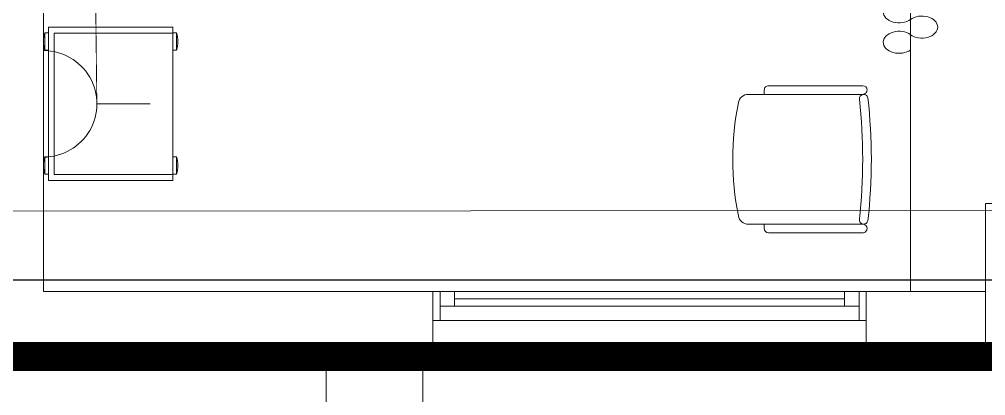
# Model space of a CAD drawing. Header units: metres. Extents: x 75097 to 220695, y -1557923 to -1361206.
# Drawn here: x 126368 to 129711, y -1441238 to -1439935 of the extents above; entities that cross this region are included whole.
import ezdxf

# ---------------------------------------------------------------- set-up
doc = ezdxf.new("R2010")
doc.units = ezdxf.units.M
doc.linetypes.add('DASHED2', pattern=[0.375, 0.25, -0.125])
doc.layers.get('0').update_dxf_attribs({"lineweight": 0})
for name, color, linetype, lineweight in [('A-100 - Copy$0$Aluminum', 8, 'Continuous', 0), ('A-100 - Copy$0$Medical Equipment and Furniture', 8, 'Continuous', 0), ('A-100 - Copy$0$Medical Equipment and Furniture1', 8, 'Continuous', 5), ('A-100 - Copy$0$Proj', 8, 'Continuous', 0), ('A-100 - Copy$0$Structure', 8, 'Continuous', 9), ('A-100 - Copy$0$Walls', 8, 'Continuous', 0)]:
    doc.layers.add(name, color=color, linetype=linetype, lineweight=lineweight)
doc.layers.add('A-100 - Copy$0$axes', color=8, linetype='Continuous')
doc.layers.add('E-POWR', color=7, linetype='Continuous', lineweight=9, true_color=0x4e7e3e)
doc.layers.add('EXF', color=7, linetype='Continuous', lineweight=0, true_color=0x4e7e3e)

# ---------------------------------------------------------------- blocks, each defined once
blk = doc.blocks.new('NORMAL SOCKET')
at = {"layer": 'E-POWR'}
for p, q in [((0, 307.7), (0, 615.4)), ((-307.7, 0), (307.7, 0))]:
    blk.add_line(p, q, dxfattribs=at)
blk.add_ellipse((0, 0), major_axis=(32.8, 305.9), ratio=1, start_param=4.81904, end_param=7.960633, dxfattribs=at)
blk = doc.blocks.new('GI-041_dwg__U120-3902841-GI-041')
at = {"layer": 'E-POWR', "flags": 128}
blk.add_lwpolyline([(-0.1145, 0), (0.1145, 0), (0.1145, 0.1572), (-0.1145, 0.1572)], close=True, dxfattribs=at)
blk.add_lwpolyline([(0.2354, 0.1613), (0.2354, 0.0786), (0.1145, 0.0786)], dxfattribs=at)
blk = doc.blocks.new('A-100 - Copy$0$HF10531-P')
at = {"layer": 'A-100 - Copy$0$Medical Equipment and Furniture1'}
for p, q in [((0.0791, 0.4424), (0.0191, 0.4424)), ((0.0191, 0.4424), (0.0191, 0.43)), ((0.0791, 0.4424), (0.0791, 0.43)), ((0.5086, 0.4424), (0.4486, 0.4424)), ((0.4486, 0.4424), (0.4486, 0.43)), ((0.5086, 0.4424), (0.5086, 0.43)), ((0.53, 0.43), (0, 0.43)), ((0, 0.43), (0, 0)), ((0.51, 0.41), (0.02, 0.41)), ((0.02, 0.41), (0.02, 0)), ((0.51, 0), (0.51, 0.41)), ((0.53, 0), (0.53, 0.43)), ((0, 0), (0.53, 0)), ((0.0191, -0.0124), (0.0191, 0)), ((0.0791, -0.0124), (0.0791, 0)), ((0.4486, -0.0124), (0.4486, 0)), ((0.5086, -0.0124), (0.5086, 0)), ((0.0791, -0.0124), (0.0191, -0.0124)), ((0.5086, -0.0124), (0.4486, -0.0124))]:
    blk.add_line(p, q, dxfattribs=at)
for points in [[(0.02, 0.41), (0.02, 0.41), (0.02, 0.41), (0.02, 0.41), (0.02, 0.41), (0.02, 0.41), (0.02, 0.41), (0.02, 0.41), (0.02, 0.41), (0.02, 0.41), (0.02, 0.41), (0.02, 0.41), (0.02, 0.41), (0.02, 0.41), (0.02, 0.41), (0.02, 0.41), (0.02, 0.41), (0.02, 0.41), (0.02, 0.41), (0.02, 0.41), (0.02, 0.41), (0.02, 0.41), (0.02, 0.41), (0.02, 0.41), (0.02, 0.41), (0.02, 0.41), (0.02, 0.41), (0.02, 0.41), (0.02, 0.41), (0.02, 0.41), (0.02, 0.41), (0.02, 0.41), (0.02, 0.41), (0.02, 0.41), (0.02, 0.41), (0.02, 0.41), (0.02, 0.41), (0.02, 0.41), (0.02, 0.41), (0.02, 0.41), (0.02, 0.41), (0.02, 0.41), (0.02, 0.41), (0.02, 0.41), (0.02, 0.41), (0.02, 0.41), (0.02, 0.41), (0.02, 0.41), (0.02, 0.41), (0.02, 0.41), (0.02, 0.41), (0.02, 0.41), (0.02, 0.41), (0.02, 0.41), (0.02, 0.41), (0.02, 0.41), (0.02, 0.41), (0.02, 0.41), (0.02, 0.41), (0.02, 0.41), (0.02, 0.41), (0.02, 0.41), (0.02, 0.41), (0.02, 0.41), (0.02, 0.41), (0.02, 0.41), (0.02, 0.41), (0.02, 0.41), (0.02, 0.41), (0.02, 0.41), (0.02, 0.41), (0.02, 0.41), (0.02, 0.41), (0.02, 0.41), (0.02, 0.41), (0.02, 0.41), (0.02, 0.41), (0.02, 0.41), (0.02, 0.41), (0.02, 0.41), (0.02, 0.41), (0.02, 0.41), (0.02, 0.41), (0.02, 0.41), (0.02, 0.41), (0.02, 0.41), (0.02, 0.41), (0.02, 0.41), (0.02, 0.41), (0.02, 0.41), (0.02, 0.41), (0.02, 0.41), (0.02, 0.41), (0.02, 0.41), (0.02, 0.41), (0.02, 0.41), (0.02, 0.41), (0.02, 0.41), (0.02, 0.41), (0.02, 0.41), (0.02, 0.41), (0.02, 0.41), (0.02, 0.41), (0.02, 0.41), (0.02, 0.41), (0.02, 0.41), (0.02, 0.41), (0.02, 0.41), (0.02, 0.41), (0.02, 0.41), (0.02, 0.41), (0.02, 0.41), (0.02, 0.41), (0.02, 0.41), (0.02, 0.41), (0.02, 0.41), (0.02, 0.41), (0.02, 0.41), (0.02, 0.41), (0.02, 0.41), (0.02, 0.41), (0.02, 0.41), (0.02, 0.41), (0.02, 0.41), (0.02, 0.41), (0.02, 0.41), (0.02, 0.41), (0.02, 0.41), (0.02, 0.41), (0.02, 0.41), (0.02, 0.41), (0.02, 0.41), (0.02, 0.41), (0.02, 0.41), (0.02, 0.41), (0.02, 0.41), (0.02, 0.41), (0.02, 0.41), (0.02, 0.41), (0.02, 0.41), (0.02, 0.41), (0.02, 0.41), (0.02, 0.41), (0.02, 0.41), (0.02, 0.41), (0.02, 0.41), (0.02, 0.41), (0.02, 0.41), (0.02, 0.41), (0.02, 0.41), (0.02, 0.41), (0.02, 0.41), (0.02, 0.41), (0.02, 0.41), (0.02, 0.41), (0.02, 0.41), (0.02, 0.41), (0.02, 0.41), (0.02, 0.41), (0.02, 0.41), (0.02, 0.41), (0.02, 0.41), (0.02, 0.41), (0.02, 0.41), (0.02, 0.41), (0.02, 0.41), (0.02, 0.41), (0.02, 0.41), (0.02, 0.41), (0.02, 0.41), (0.02, 0.41), (0.02, 0.41), (0.02, 0.41), (0.02, 0.41), (0.02, 0.41), (0.02, 0.41), (0.02, 0.41), (0.02, 0.41), (0.02, 0.41), (0.02, 0.41), (0.02, 0.41), (0.02, 0.41), (0.02, 0.41), (0.02, 0.41), (0.02, 0.41), (0.02, 0.41), (0.02, 0.41), (0.02, 0.41), (0.02, 0.41), (0.02, 0.41), (0.02, 0.41), (0.02, 0.41), (0.02, 0.41), (0.02, 0.41), (0.02, 0.41), (0.02, 0.41), (0.02, 0.41), (0.02, 0.41), (0.02, 0.41), (0.02, 0.41), (0.02, 0.41), (0.02, 0.41), (0.02, 0.41), (0.02, 0.41), (0.02, 0.41), (0.02, 0.41), (0.02, 0.41), (0.02, 0.41), (0.02, 0.41), (0.02, 0.41), (0.02, 0.41), (0.02, 0.41), (0.02, 0.41), (0.02, 0.41), (0.02, 0.41), (0.02, 0.41), (0.02, 0.41), (0.02, 0.41), (0.02, 0.41)], [(0.02, 0.41), (0.02, 0.41), (0.02, 0.41), (0.02, 0.41), (0.02, 0.41), (0.02, 0.41), (0.02, 0.41), (0.02, 0.41), (0.02, 0.41), (0.02, 0.41), (0.02, 0.41), (0.02, 0.41), (0.02, 0.41), (0.02, 0.41), (0.02, 0.41), (0.02, 0.41), (0.02, 0.41), (0.02, 0.41), (0.02, 0.41), (0.02, 0.41), (0.02, 0.41), (0.02, 0.41), (0.02, 0.41), (0.02, 0.41), (0.02, 0.41), (0.02, 0.41), (0.02, 0.41), (0.02, 0.41), (0.02, 0.41), (0.02, 0.41), (0.02, 0.41), (0.02, 0.41), (0.02, 0.41), (0.02, 0.41), (0.02, 0.41), (0.02, 0.41), (0.02, 0.41), (0.02, 0.41), (0.02, 0.41), (0.02, 0.41), (0.02, 0.41), (0.02, 0.41), (0.02, 0.41), (0.02, 0.41), (0.02, 0.41), (0.02, 0.41), (0.02, 0.41), (0.02, 0.41), (0.02, 0.41), (0.02, 0.41), (0.02, 0.41), (0.02, 0.41), (0.02, 0.41), (0.02, 0.41), (0.02, 0.41), (0.02, 0.41), (0.02, 0.41), (0.02, 0.41), (0.02, 0.41), (0.02, 0.41), (0.02, 0.41), (0.02, 0.41), (0.02, 0.41), (0.02, 0.41), (0.02, 0.41), (0.02, 0.41), (0.02, 0.41), (0.02, 0.41), (0.02, 0.41), (0.02, 0.41), (0.02, 0.41), (0.02, 0.41), (0.02, 0.41), (0.02, 0.41), (0.02, 0.41), (0.02, 0.41), (0.02, 0.41), (0.02, 0.41), (0.02, 0.41), (0.02, 0.41), (0.02, 0.41), (0.02, 0.41), (0.02, 0.41), (0.02, 0.41), (0.02, 0.41), (0.02, 0.41), (0.02, 0.41), (0.02, 0.41), (0.02, 0.41), (0.02, 0.41), (0.02, 0.41), (0.02, 0.41), (0.02, 0.41), (0.02, 0.41), (0.02, 0.41), (0.02, 0.41), (0.02, 0.41), (0.02, 0.41), (0.02, 0.41), (0.02, 0.41), (0.02, 0.41), (0.02, 0.41), (0.02, 0.41), (0.02, 0.41), (0.02, 0.41), (0.02, 0.41), (0.02, 0.41), (0.02, 0.41), (0.02, 0.41), (0.02, 0.41), (0.02, 0.41), (0.02, 0.41), (0.02, 0.41), (0.02, 0.41), (0.02, 0.41), (0.02, 0.41), (0.02, 0.41), (0.02, 0.41), (0.02, 0.41), (0.02, 0.41), (0.02, 0.41), (0.02, 0.41), (0.02, 0.41), (0.02, 0.41), (0.02, 0.41), (0.02, 0.41), (0.02, 0.41), (0.02, 0.41), (0.02, 0.41), (0.02, 0.41), (0.02, 0.41), (0.02, 0.41), (0.02, 0.41), (0.02, 0.41), (0.02, 0.41), (0.02, 0.41), (0.02, 0.41), (0.02, 0.41), (0.02, 0.41), (0.02, 0.41), (0.02, 0.41), (0.02, 0.41), (0.02, 0.41), (0.02, 0.41), (0.02, 0.41), (0.02, 0.41), (0.02, 0.41), (0.02, 0.41), (0.02, 0.41), (0.02, 0.41), (0.02, 0.41), (0.02, 0.41), (0.02, 0.41), (0.02, 0.41), (0.02, 0.41), (0.02, 0.41), (0.02, 0.41), (0.02, 0.41), (0.02, 0.41), (0.02, 0.41), (0.02, 0.41), (0.02, 0.41), (0.02, 0.41), (0.02, 0.41), (0.02, 0.41), (0.02, 0.41), (0.02, 0.41), (0.02, 0.41), (0.02, 0.41), (0.02, 0.41), (0.02, 0.41), (0.02, 0.41), (0.02, 0.41), (0.02, 0.41), (0.02, 0.41), (0.02, 0.41), (0.02, 0.41), (0.02, 0.41), (0.02, 0.41), (0.02, 0.41), (0.02, 0.41), (0.02, 0.41), (0.02, 0.41), (0.02, 0.41), (0.02, 0.41), (0.02, 0.41), (0.02, 0.41), (0.02, 0.41), (0.02, 0.41), (0.02, 0.41), (0.02, 0.41), (0.02, 0.41), (0.02, 0.41), (0.02, 0.41), (0.02, 0.41), (0.02, 0.41), (0.02, 0.41), (0.02, 0.41), (0.02, 0.41), (0.02, 0.41), (0.02, 0.41), (0.02, 0.41), (0.02, 0.41), (0.02, 0.41), (0.02, 0.41), (0.02, 0.41), (0.02, 0.41), (0.02, 0.41), (0.02, 0.41), (0.02, 0.41), (0.02, 0.41), (0.02, 0.41), (0.02, 0.41), (0.02, 0.41)], [(0.02, 0.41), (0.02, 0.41), (0.02, 0.41), (0.02, 0.41), (0.02, 0.41), (0.02, 0.41), (0.02, 0.41), (0.02, 0.41), (0.02, 0.41), (0.02, 0.41), (0.02, 0.41), (0.02, 0.41), (0.02, 0.41), (0.02, 0.41), (0.02, 0.41), (0.02, 0.41), (0.02, 0.41), (0.02, 0.41), (0.02, 0.41), (0.02, 0.41), (0.02, 0.41), (0.02, 0.41), (0.02, 0.41), (0.02, 0.41), (0.02, 0.41), (0.02, 0.41), (0.02, 0.41), (0.02, 0.41), (0.02, 0.41), (0.02, 0.41), (0.02, 0.41), (0.02, 0.41), (0.02, 0.41), (0.02, 0.41), (0.02, 0.41), (0.02, 0.41), (0.02, 0.41), (0.02, 0.41), (0.02, 0.41), (0.02, 0.41), (0.02, 0.41), (0.02, 0.41), (0.02, 0.41), (0.02, 0.41), (0.02, 0.41), (0.02, 0.41), (0.02, 0.41), (0.02, 0.41), (0.02, 0.41), (0.02, 0.41), (0.02, 0.41), (0.02, 0.41), (0.02, 0.41), (0.02, 0.41), (0.02, 0.41), (0.02, 0.41), (0.02, 0.41), (0.02, 0.41), (0.02, 0.41), (0.02, 0.41), (0.02, 0.41), (0.02, 0.41), (0.02, 0.41), (0.02, 0.41), (0.02, 0.41), (0.02, 0.41), (0.02, 0.41), (0.02, 0.41), (0.02, 0.41), (0.02, 0.41), (0.02, 0.41), (0.02, 0.41), (0.02, 0.41), (0.02, 0.41), (0.02, 0.41), (0.02, 0.41), (0.02, 0.41), (0.02, 0.41), (0.02, 0.41), (0.02, 0.41), (0.02, 0.41), (0.02, 0.41), (0.02, 0.41), (0.02, 0.41), (0.02, 0.41), (0.02, 0.41), (0.02, 0.41), (0.02, 0.41), (0.02, 0.41), (0.02, 0.41), (0.02, 0.41), (0.02, 0.41), (0.02, 0.41), (0.02, 0.41), (0.02, 0.41), (0.02, 0.41), (0.02, 0.41), (0.02, 0.41), (0.02, 0.41), (0.02, 0.41), (0.02, 0.41), (0.02, 0.41), (0.02, 0.41), (0.02, 0.41), (0.02, 0.41), (0.02, 0.41), (0.02, 0.41), (0.02, 0.41), (0.02, 0.41), (0.02, 0.41), (0.02, 0.41), (0.02, 0.41), (0.02, 0.41), (0.02, 0.41), (0.02, 0.41), (0.02, 0.41), (0.02, 0.41), (0.02, 0.41), (0.02, 0.41), (0.02, 0.41), (0.02, 0.41), (0.02, 0.41), (0.02, 0.41), (0.02, 0.41), (0.02, 0.41), (0.02, 0.41), (0.02, 0.41), (0.02, 0.41), (0.02, 0.41), (0.02, 0.41), (0.02, 0.41), (0.02, 0.41), (0.02, 0.41), (0.02, 0.41), (0.02, 0.41), (0.02, 0.41), (0.02, 0.41), (0.02, 0.41), (0.02, 0.41), (0.02, 0.41), (0.02, 0.41), (0.02, 0.41), (0.02, 0.41), (0.02, 0.41), (0.02, 0.41), (0.02, 0.41), (0.02, 0.41), (0.02, 0.41), (0.02, 0.41), (0.02, 0.41), (0.02, 0.41), (0.02, 0.41), (0.02, 0.41), (0.02, 0.41), (0.02, 0.41), (0.02, 0.41), (0.02, 0.41), (0.02, 0.41), (0.02, 0.41), (0.02, 0.41), (0.02, 0.41), (0.02, 0.41), (0.02, 0.41), (0.02, 0.41), (0.02, 0.41), (0.02, 0.41), (0.02, 0.41), (0.02, 0.41), (0.02, 0.41), (0.02, 0.41), (0.02, 0.41), (0.02, 0.41), (0.02, 0.41), (0.02, 0.41), (0.02, 0.41), (0.02, 0.41), (0.02, 0.41), (0.02, 0.41), (0.02, 0.41), (0.02, 0.41), (0.02, 0.41), (0.02, 0.41), (0.02, 0.41), (0.02, 0.41), (0.02, 0.41), (0.02, 0.41), (0.02, 0.41), (0.02, 0.41), (0.02, 0.41), (0.02, 0.41), (0.02, 0.41), (0.02, 0.41), (0.02, 0.41), (0.02, 0.41), (0.02, 0.41), (0.02, 0.41), (0.02, 0.41), (0.02, 0.41), (0.02, 0.41), (0.02, 0.41), (0.02, 0.41), (0.02, 0.41), (0.02, 0.41), (0.02, 0.41), (0.02, 0.41), (0.02, 0.41), (0.02, 0.41), (0.02, 0.41), (0.02, 0.41), (0.02, 0.41), (0.02, 0.41), (0.02, 0.41), (0.02, 0.41), (0.02, 0.41), (0.02, 0.41), (0.02, 0.41), (0.02, 0.41), (0.02, 0.41), (0.02, 0.41), (0.02, 0.41), (0.02, 0.41), (0.02, 0.41), (0.02, 0.41), (0.02, 0.41), (0.02, 0.41), (0.02, 0.41), (0.02, 0.41), (0.02, 0.41), (0.02, 0.41), (0.02, 0.41), (0.02, 0.41), (0.02, 0.41), (0.02, 0.41), (0.02, 0.41), (0.02, 0.41), (0.02, 0.41), (0.02, 0.41), (0.02, 0.41), (0.02, 0.41), (0.02, 0.41), (0.02, 0.41), (0.02, 0.41), (0.02, 0.41), (0.02, 0.41), (0.02, 0.41), (0.02, 0.41), (0.02, 0.41), (0.02, 0.41), (0.02, 0.41), (0.02, 0.41), (0.02, 0.41), (0.02, 0.41), (0.02, 0.41), (0.02, 0.41), (0.02, 0.41), (0.02, 0.41), (0.02, 0.41), (0.02, 0.41), (0.02, 0.41), (0.02, 0.41), (0.02, 0.41), (0.02, 0.41), (0.02, 0.41), (0.02, 0.41), (0.02, 0.41), (0.02, 0.41), (0.02, 0.41), (0.02, 0.41), (0.02, 0.41), (0.02, 0.41), (0.02, 0.41), (0.02, 0.41), (0.02, 0.41), (0.02, 0.41), (0.02, 0.41), (0.02, 0.41), (0.02, 0.41)]]:
    blk.add_lwpolyline(points, close=True, dxfattribs=at)
for points in [[(0.02, 0.41), (0.02, 0.41), (0.02, 0.41), (0.02, 0.41), (0.02, 0.41), (0.02, 0.41), (0.02, 0.41), (0.02, 0.41)], [(0.02, 0.41), (0.02, 0.41), (0.02, 0.41), (0.02, 0.41), (0.02, 0.41), (0.02, 0.41), (0.02, 0.41), (0.02, 0.41), (0.02, 0.41), (0.02, 0.41), (0.02, 0.41), (0.02, 0.41), (0.02, 0.41), (0.02, 0.41), (0.02, 0.41), (0.02, 0.41), (0.02, 0.41), (0.02, 0.41), (0.02, 0.41), (0.02, 0.41), (0.02, 0.41), (0.02, 0.41), (0.02, 0.41), (0.02, 0.41), (0.02, 0.41), (0.02, 0.41), (0.02, 0.41), (0.02, 0.41), (0.02, 0.41), (0.02, 0.41), (0.02, 0.41), (0.02, 0.41), (0.02, 0.41), (0.02, 0.41), (0.02, 0.41), (0.02, 0.41), (0.02, 0.41), (0.02, 0.41), (0.02, 0.41), (0.02, 0.41), (0.02, 0.41), (0.02, 0.41), (0.02, 0.41), (0.02, 0.41), (0.02, 0.41), (0.02, 0.41), (0.02, 0.41), (0.02, 0.41), (0.02, 0.41), (0.02, 0.41), (0.02, 0.41), (0.02, 0.41), (0.02, 0.41), (0.02, 0.41), (0.02, 0.41), (0.02, 0.41), (0.02, 0.41), (0.02, 0.41), (0.02, 0.41), (0.02, 0.41), (0.02, 0.41), (0.02, 0.41), (0.02, 0.41), (0.02, 0.41), (0.02, 0.41), (0.02, 0.41), (0.02, 0.41), (0.02, 0.41), (0.02, 0.41), (0.02, 0.41), (0.02, 0.41), (0.02, 0.41), (0.02, 0.41), (0.02, 0.41), (0.02, 0.41), (0.02, 0.41), (0.02, 0.41), (0.02, 0.41), (0.02, 0.41), (0.02, 0.41), (0.02, 0.41), (0.02, 0.41), (0.02, 0.41), (0.02, 0.41), (0.02, 0.41), (0.02, 0.41), (0.02, 0.41), (0.02, 0.41), (0.02, 0.41), (0.02, 0.41), (0.02, 0.41), (0.02, 0.41), (0.02, 0.41), (0.02, 0.41), (0.02, 0.41), (0.02, 0.41), (0.02, 0.41), (0.02, 0.41), (0.02, 0.41), (0.02, 0.41), (0.02, 0.41), (0.02, 0.41), (0.02, 0.41), (0.02, 0.41), (0.02, 0.41), (0.02, 0.41), (0.02, 0.41), (0.02, 0.41), (0.02, 0.41), (0.02, 0.41), (0.02, 0.41)], [(0.02, 0.41), (0.02, 0.41), (0.02, 0.41), (0.02, 0.41), (0.02, 0.41), (0.02, 0.41), (0.02, 0.41), (0.02, 0.41), (0.02, 0.41), (0.02, 0.41), (0.02, 0.41), (0.02, 0.41), (0.02, 0.41), (0.02, 0.41), (0.02, 0.41), (0.02, 0.41), (0.02, 0.41)], [(0.02, 0.41), (0.02, 0.41), (0.02, 0.41), (0.02, 0.41), (0.02, 0.41), (0.02, 0.41), (0.02, 0.41)], [(0.02, 0.41), (0.02, 0.41), (0.02, 0.41), (0.02, 0.41), (0.02, 0.41), (0.02, 0.41), (0.02, 0.41), (0.02, 0.41), (0.02, 0.41), (0.02, 0.41), (0.02, 0.41), (0.02, 0.41)], [(0.02, 0.41), (0.02, 0.41), (0.02, 0.41), (0.02, 0.41), (0.02, 0.41), (0.02, 0.41), (0.02, 0.41), (0.02, 0.41), (0.02, 0.41), (0.02, 0.41), (0.02, 0.41), (0.02, 0.41), (0.02, 0.41), (0.02, 0.41), (0.02, 0.41), (0.02, 0.41), (0.02, 0.41), (0.02, 0.41), (0.02, 0.41), (0.02, 0.41), (0.02, 0.41), (0.02, 0.41), (0.02, 0.41), (0.02, 0.41), (0.02, 0.41), (0.02, 0.41), (0.02, 0.41), (0.02, 0.41), (0.02, 0.41), (0.02, 0.41), (0.02, 0.41), (0.02, 0.41), (0.02, 0.41), (0.02, 0.41), (0.02, 0.41), (0.02, 0.41), (0.02, 0.41), (0.02, 0.41), (0.02, 0.41), (0.02, 0.41), (0.02, 0.41), (0.02, 0.41), (0.02, 0.41), (0.02, 0.41), (0.02, 0.41), (0.02, 0.41), (0.02, 0.41), (0.02, 0.41), (0.02, 0.41), (0.02, 0.41), (0.02, 0.41), (0.02, 0.41), (0.02, 0.41), (0.02, 0.41), (0.02, 0.41), (0.02, 0.41), (0.02, 0.41), (0.02, 0.41), (0.02, 0.41), (0.02, 0.41), (0.02, 0.41), (0.02, 0.41), (0.02, 0.41), (0.02, 0.41), (0.02, 0.41), (0.02, 0.41), (0.02, 0.41), (0.02, 0.41), (0.02, 0.41), (0.02, 0.41), (0.02, 0.41), (0.02, 0.41), (0.02, 0.41), (0.02, 0.41), (0.02, 0.41), (0.02, 0.41), (0.02, 0.41), (0.02, 0.41), (0.02, 0.41), (0.02, 0.41), (0.02, 0.41), (0.02, 0.41), (0.02, 0.41), (0.02, 0.41), (0.02, 0.41), (0.02, 0.41), (0.02, 0.41), (0.02, 0.41), (0.02, 0.41)], [(0.02, 0.41), (0.02, 0.41), (0.02, 0.41), (0.02, 0.41), (0.02, 0.41), (0.02, 0.41), (0.02, 0.41), (0.02, 0.41), (0.02, 0.41), (0.02, 0.41), (0.02, 0.41), (0.02, 0.41), (0.02, 0.41), (0.02, 0.41), (0.02, 0.41), (0.02, 0.41), (0.02, 0.41), (0.02, 0.41), (0.02, 0.41), (0.02, 0.41), (0.02, 0.41), (0.02, 0.41), (0.02, 0.41), (0.02, 0.41), (0.02, 0.41), (0.02, 0.41), (0.02, 0.41), (0.02, 0.41), (0.02, 0.41), (0.02, 0.41), (0.02, 0.41), (0.02, 0.41), (0.02, 0.41), (0.02, 0.41), (0.02, 0.41), (0.02, 0.41), (0.02, 0.41), (0.02, 0.41), (0.02, 0.41), (0.02, 0.41), (0.02, 0.41), (0.02, 0.41), (0.02, 0.41), (0.02, 0.41), (0.02, 0.41), (0.02, 0.41), (0.02, 0.41), (0.02, 0.41), (0.02, 0.41), (0.02, 0.41), (0.02, 0.41), (0.02, 0.41), (0.02, 0.41), (0.02, 0.41)], [(0.02, 0.41), (0.02, 0.41), (0.02, 0.41), (0.02, 0.41), (0.02, 0.41), (0.02, 0.41), (0.02, 0.41), (0.02, 0.41), (0.02, 0.41), (0.02, 0.41)], [(0.02, 0.41), (0.02, 0.41), (0.02, 0.41), (0.02, 0.41), (0.02, 0.41), (0.02, 0.41), (0.02, 0.41), (0.02, 0.41), (0.02, 0.41), (0.02, 0.41)], [(0.02, 0.41), (0.02, 0.41), (0.02, 0.41), (0.02, 0.41), (0.02, 0.41), (0.02, 0.41), (0.02, 0.41), (0.02, 0.41), (0.02, 0.41), (0.02, 0.41), (0.02, 0.41), (0.02, 0.41), (0.02, 0.41), (0.02, 0.41), (0.02, 0.41)], [(0.02, 0.41), (0.02, 0.41), (0.02, 0.41), (0.02, 0.41), (0.02, 0.41), (0.02, 0.41), (0.02, 0.41), (0.02, 0.41), (0.02, 0.41), (0.02, 0.41)], [(0.02, 0.41), (0.02, 0.41), (0.02, 0.41), (0.02, 0.41), (0.02, 0.41), (0.02, 0.41), (0.02, 0.41)], [(0.02, 0.41), (0.02, 0.41), (0.02, 0.41), (0.02, 0.41), (0.02, 0.41), (0.02, 0.41), (0.02, 0.41), (0.02, 0.41), (0.02, 0.41), (0.02, 0.41)], [(0.02, 0.41), (0.02, 0.41), (0.02, 0.41), (0.02, 0.41), (0.02, 0.41), (0.02, 0.41), (0.02, 0.41), (0.02, 0.41), (0.02, 0.41), (0.02, 0.41), (0.02, 0.41), (0.02, 0.41), (0.02, 0.41), (0.02, 0.41), (0.02, 0.41), (0.02, 0.41), (0.02, 0.41), (0.02, 0.41)], [(0.02, 0.41), (0.02, 0.41), (0.02, 0.41), (0.02, 0.41), (0.02, 0.41), (0.02, 0.41), (0.02, 0.41), (0.02, 0.41), (0.02, 0.41)]]:
    blk.add_lwpolyline(points, dxfattribs=at)
for centre, start, end in [((0.0491, 0.3549), 71.0754, 108.9246), ((0.4786, 0.3549), 71.0754, 108.9246), ((0.0491, 0.0751), 251.0754, 288.9246), ((0.4786, 0.0751), 251.0754, 288.9246)]:
    blk.add_arc(centre, 0.0925, start, end, dxfattribs=at)
blk = doc.blocks.new('A-100 - Copy$0$GF21016-P')
at = {"extrusion": (-1.24384e-09, -1.20261e-09, -1)}
for p, q in [((0.0128, 0.0179), (0.0128, 0.4136)), ((0.4628, 0.0179), (0.4628, 0.4136)), ((-0.0172, 0.0179), (-0.0172, 0.3435)), ((-0.0022, 0.3585), (0.0128, 0.3585)), ((0.4778, 0.3585), (0.4628, 0.3585)), ((0.4928, 0.0179), (0.4928, 0.3435)), ((0.4778, 0.0029), (0.4778, 0.0029))]:
    blk.add_line(p, q, dxfattribs=at)
for centre, radius, start, end in [((-0.2378, -0.5362), 1.0036, 78.7568, 101.2432), ((-0.0478, 0.4136), 0.035, 0, 80.6557), ((-0.4278, 0.4136), 0.035, 99.3443, 180), ((0.0022, 0.3435), 0.015, 0, 90), ((-0.4778, 0.3435), 0.015, 90, 180), ((0.0022, 0.0179), 0.015, 270, 0), ((0.0022, 0.0179), 0.015, 180, 270), ((-0.0284, 0.0145), 0.015, 284.3864, 95.5209), ((-0.2378, 1.8734), 1.8855, 263.5119, 276.4881), ((-0.2378, 1.8928), 1.8749, 263.6341, 276.3659), ((-0.4471, 0.0145), 0.015, 84.4791, 255.6136), ((-0.4778, 0.0179), 0.015, 270, 0), ((-0.4778, 0.0179), 0.015, 180, 270)]:
    blk.add_arc(centre, radius, start, end, dxfattribs=at)
blk = doc.blocks.new('A-100 - Copy$0$CURTAIN')
for centre, start, end in [((-0.3386, 0.0395), 313.5684, 226.4316), ((-0.1881, 0.0395), 313.5684, 226.4316), ((-0.0376, 0.0395), 313.5684, 226.4316), ((0.1129, 0.0395), 313.5684, 226.4316), ((0.2633, 0.0395), 313.5684, 226.4316), ((0.4138, 0.0395), 313.5684, 226.4316), ((0.5643, 0.0395), 313.5684, 226.4316), ((0.7148, 0.0395), 313.5684, 226.4316), ((0.8653, 0.0395), 313.5684, 226.4316), ((0.0376, -0.0395), 133.5684, 46.4316), ((0.1881, -0.0395), 133.5684, 46.4316), ((0.3386, -0.0395), 133.5684, 46.4316), ((0.4891, -0.0395), 133.5684, 46.4316), ((0.6396, -0.0395), 133.5684, 46.4316), ((0.79, -0.0395), 133.5684, 46.4316), ((0.9405, -0.0395), 133.5684, 46.4316), ((-0.4138, -0.0395), 133.5684, 46.4316), ((-0.2633, -0.0395), 133.5684, 46.4316), ((-0.1129, -0.0395), 133.5684, 46.4316)]:
    blk.add_arc(centre, 0.0546, start, end)
blk = doc.blocks.new('A-100 - Copy')
at = {"layer": 'A-100 - Copy$0$Aluminum'}
for p, q in [((129298.3, -1440877.7, 0), (127798.3, -1440877.7, 0)), ((127823.3, -1440977.7, 0), (127823.3, -1440877.7, 0)), ((127873.3, -1440927.7, 0), (127873.3, -1440877.7, 0)), ((129223.3, -1440927.7, 0), (129223.3, -1440877.7, 0)), ((129273.3, -1440977.7, 0), (129273.3, -1440877.7, 0)), ((127873.3, -1440902.7, 0), (129223.3, -1440902.7, 0)), ((129273.3, -1440927.7, 0), (127823.3, -1440927.7, 0)), ((129298.3, -1440977.7, 0), (127798.3, -1440977.7, 0))]:
    blk.add_line(p, q, dxfattribs=at)
at = {"layer": 'A-100 - Copy$0$axes'}
blk.add_line((178675.3, -1440837.7, 2.4), (83612.8, -1440837.7, 2.4), dxfattribs=at)
at = {"layer": 'A-100 - Copy$0$Medical Equipment and Furniture'}
blk.add_line((129451.2, -1440877.7, 0), (129451.2, -1439019.6, 0), dxfattribs=at)
at = {"layer": 'A-100 - Copy$0$Proj'}
blk.add_line((127798.3, -1441102.7, 0), (129298.3, -1441102.7, 0), dxfattribs=at)
at = {"layer": 'A-100 - Copy$0$Structure', "elevation": 0}
blk.add_lwpolyline([(129711.2, -1441102.7), (130241.2, -1441102.7), (130241.2, -1440572.7), (129711.2, -1440572.7)], close=True, dxfattribs=at)
at = {"layer": 'A-100 - Copy$0$Walls'}
for p, q in [((126451.2, -1433802.7, 0), (126451.2, -1440877.7, 0)), ((127798.3, -1440877.7, 0), (126451.2, -1440877.7, 0)), ((127798.3, -1440877.7, 0), (127798.3, -1441102.7, 0)), ((129711.2, -1440877.7, 0), (129298.3, -1440877.7, 0)), ((129298.3, -1440877.7, 0), (129298.3, -1441102.7, 0)), ((127798.3, -1441102.7, 0), (124928.3, -1441102.7, 0)), ((129711.2, -1441102.7, 0), (129298.3, -1441102.7, 0))]:
    blk.add_line(p, q, dxfattribs=at)
at = {"layer": 'A-100 - Copy$0$Medical Equipment and Furniture', "extrusion": (1.26698e-09, -6.38299e-11, -1), "xscale": -699.9999999767343, "yscale": 1000.000000000002, "zscale": 1000, "rotation": 90.01407011184907}
blk.add_blockref('A-100 - Copy$0$CURTAIN', (-129451.2, -1439355.9, 0), dxfattribs=at)
at = {"layer": 'A-100 - Copy$0$Medical Equipment and Furniture', "extrusion": (-6.40204e-11, 1.551e-10, -1), "xscale": 999.9999999999984, "yscale": 999.9999999999984, "zscale": -999.9999999999999, "rotation": 269.9999988079107}
blk.add_blockref('A-100 - Copy$0$HF10531-P', (-126898.6, -1439962.4, 0), dxfattribs=at)
at = {"layer": 'A-100 - Copy$0$Medical Equipment and Furniture', "extrusion": (-8.17196e-07, -2.67577e-11, -1), "xscale": -999.9999999999986, "yscale": 999.999999999997, "zscale": 1000, "rotation": 270.0000251128832}
blk.add_blockref('A-100 - Copy$0$GF21016-P', (-129303.6, -1440657.3, 2.3), dxfattribs=at)

msp = doc.modelspace()

# ---------------------------------------------------------------- linework, layer by layer
at = {"layer": 'E-POWR', "const_width": 3}
msp.add_lwpolyline([(131514.3, -1437266), (131516.6, -1436007), (131516.6, -1435172.1), (130358, -1434013.5), (126634.3, -1434013.5), (126635.8, -1435870.5), (126635.8, -1438113), (126618.4, -1438716.7), (126635.8, -1440227.4)], dxfattribs=at)
at = {"layer": 'E-POWR', "color": 240, "linetype": 'DASHED2', "ltscale": 500, "true_color": 0xf10e52, "const_width": 100, "elevation": 0}
msp.add_lwpolyline([(115125.3, -1447867.7), (115125.3, -1441102.7), (159446.3, -1441102.7)], dxfattribs=at)
at = {"layer": 'EXF', "color": 85}
msp.add_lwpolyline([(120345.3, -1440684.3), (120345.3, -1440684.3), (120445.4, -1440599.8), (121409.1, -1440599.8), (121496.3, -1440686.9), (121583.5, -1440599.8), (131101.1, -1440597.1), (131188.2, -1440684.3), (131275.4, -1440597.1), (132264, -1440597.1), (132351.2, -1440684.3), (132438.3, -1440597.1), (141902.8, -1440597.1), (141990, -1440684.3), (142077.1, -1440607.1), (143052.1, -1440607.1), (143139.3, -1440694.3), (143226.4, -1440607.1), (152702.1, -1440597.1), (152789.3, -1440684.3), (152876.4, -1440597.1), (153851.1, -1440597.1), (153938.3, -1440684.3), (153938.3, -1440684.3)], dxfattribs=at)

# ---------------------------------------------------------------- block references
at = {"color": 85, "xscale": 2127.341102341351, "yscale": 2127.341102341351, "zscale": 2127.341102341351, "rotation": 269.9999999997816}
msp.add_blockref('GI-041_dwg__U120-3902841-GI-041', (127429.4, -1441346.3, 0), dxfattribs=at)
at = {"layer": 'E-POWR', "color": 85, "xscale": -0.6, "yscale": 0.6, "zscale": 0.6, "rotation": 270}
msp.add_blockref('NORMAL SOCKET', (126451.2, -1440227.4, 0), dxfattribs=at)

# ---------------------------------------------------------------- next in the draw order: block references
msp.add_blockref('A-100 - Copy', (0, 0))

doc.saveas('drawing.dxf')
